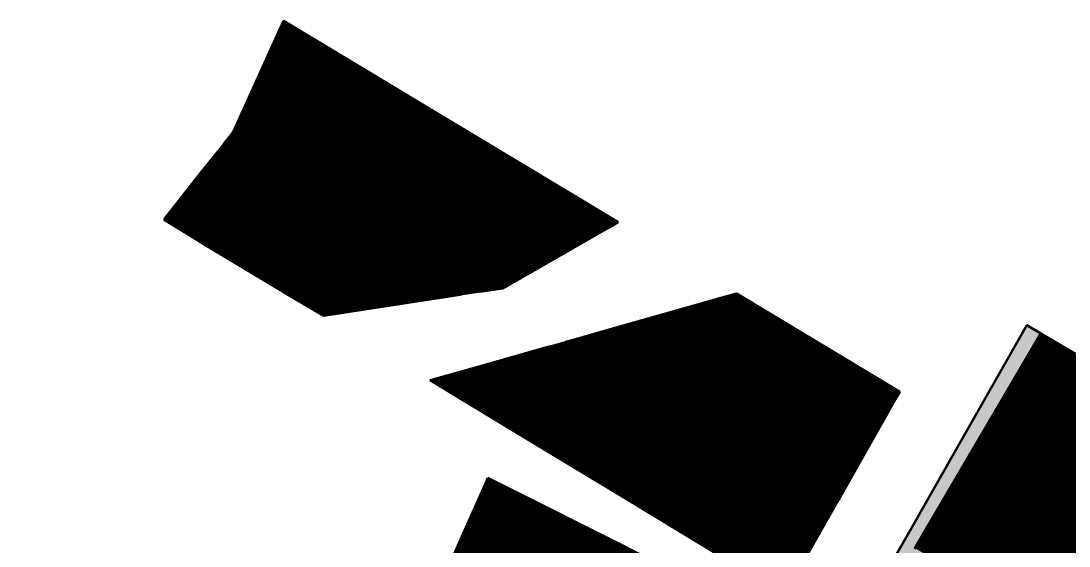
# Model space of a CAD drawing. Header units: metres. Extents: x 729569 to 733474, y 1423763 to 1426173.
# Drawn here: x 730157 to 730833, y 1425762 to 1426101 of the extents above; entities that cross this region are included whole.
import ezdxf

# ---------------------------------------------------------------- set-up
doc = ezdxf.new("R2010")
doc.units = ezdxf.units.M
for name, color, linetype in [('BOUNDARY', 7, 'Continuous'), ('GREEN_AREA', 7, 'Continuous'), ('PARCEL_BORDER', 7, 'Continuous'), ('PARCEL_L', 7, 'Continuous'), ('PARCEL_M', 7, 'Continuous'), ('PARCEL_S', 7, 'Continuous'), ('ROADS_LOCAL', 7, 'Continuous'), ('ROADS_MAIN', 7, 'Continuous')]:
    doc.layers.add(name, color=color, linetype=linetype)

msp = doc.modelspace()

# ---------------------------------------------------------------- hatches: boundary and pattern name
at = {"layer": 'BOUNDARY', "true_color": 0xdcdcdc}
h = msp.add_hatch(dxfattribs=at)
h.set_pattern_fill('SOLID')
h.paths.add_polyline_path([(730467.86, 1425928.29), (730352.38, 1425910.46), (730275.08, 1425956.89), (730249.21, 1425972.73), (730293.54, 1426028.67), (730293.89, 1426029.17), (730294.17, 1426029.71), (730326.56, 1426100.82), (730542.14, 1425970.89), (730467.86, 1425928.29)])
h = msp.add_hatch(dxfattribs=at)
h.set_pattern_fill('SOLID')
h.paths.add_polyline_path([(730511.78, 1425894.71), (730618.44, 1425924.92), (730723.77, 1425861.47), (730649.54, 1425730.51), (730421.05, 1425868.96), (730511.78, 1425894.71)])
h = msp.add_hatch(dxfattribs=at)
h.set_pattern_fill('SOLID')
h.paths.add_polyline_path([(731147.16, 1424721.86), (731256.16, 1424608.75), (731244.45, 1424320.13), (731216.28, 1423762.84), (731085.59, 1423834.2), (731029.37, 1423862.74), (730813.25, 1423963.61), (730747.11, 1423994.49), (730733.5, 1424000.7), (730617.42, 1424061.56), (730529.44, 1424109.24), (730310.18, 1424230.03), (730192.73, 1424303.57), (730172.45, 1424316.74), (729875.07, 1424500.8), (729569.32, 1424690.82), (729612.42, 1424741.31), (729675.56, 1424785.27), (729816.98, 1424888.6), (729996.73, 1425019.9), (730120.07, 1425084.58), (730266.65, 1425172.21), (730267.07, 1425172.49), (730267.45, 1425172.81), (730267.81, 1425173.17), (730268.12, 1425173.56), (730268.4, 1425173.98), (730268.63, 1425174.42), (730359.38, 1425372.62), (730359.55, 1425373.05), (730359.68, 1425373.49), (730359.77, 1425373.93), (730395.3, 1425601.1), (730395.35, 1425601.52), (730395.36, 1425601.94), (730395.34, 1425602.37), (730390.26, 1425652.75), (730458.22, 1425806.03), (730680.5, 1425694.29), (730680.96, 1425694.09), (730681.44, 1425693.93), (730681.93, 1425693.82), (730682.43, 1425693.77), (730682.94, 1425693.76), (730683.44, 1425693.81), (730683.94, 1425693.9), (730684.42, 1425694.05), (730684.89, 1425694.24), (730685.33, 1425694.48), (730685.75, 1425694.77), (730686.14, 1425695.09), (730686.49, 1425695.45), (730686.81, 1425695.85), (730687.08, 1425696.27), (730728.19, 1425768.02), (730805.64, 1425904.46), (731213.98, 1425663.18), (731130.61, 1425526.56), (731130.37, 1425526.13), (731130.18, 1425525.67), (731130.04, 1425525.2), (731129.94, 1425524.72), (731129.89, 1425524.23), (731129.88, 1425523.74), (731129.93, 1425523.25), (731130.02, 1425522.76), (731130.16, 1425522.29), (731130.35, 1425521.83), (731130.58, 1425521.4), (731130.85, 1425520.99), (731131.17, 1425520.61), (731131.51, 1425520.26), (731131.9, 1425519.94), (731132.31, 1425519.67), (731180.61, 1425490.69), (731133.33, 1425350.71), (731133.22, 1425350.34), (731133.14, 1425349.98), (731105.49, 1425193.29), (731092.66, 1425120.94), (731092.59, 1425120.23), (731084.29, 1424870.04), (731083.66, 1424789.99), (731083.68, 1424789.51), (731083.74, 1424789.03), (731083.86, 1424788.56), (731084.01, 1424788.11), (731084.21, 1424787.67), (731084.46, 1424787.25), (731084.74, 1424786.85), (731085.05, 1424786.49), (731147.16, 1424721.86)])
at = {"layer": 'GREEN_AREA', "true_color": 0x96c896}
h = msp.add_hatch(dxfattribs=at)
h.set_pattern_fill('SOLID')
h.paths.add_polyline_path([(730293.54, 1426028.67), (730293.89, 1426029.17), (730294.17, 1426029.71), (730326.56, 1426100.82), (730397.14, 1426058.28), (730392.95, 1426051.13), (730339.5, 1426082.48), (730300.32, 1426015.66), (730288.65, 1426022.5), (730293.54, 1426028.67)])
h = msp.add_hatch(dxfattribs=at)
h.set_pattern_fill('SOLID')
h.paths.add_polyline_path([(730542.14, 1425970.89), (730535.91, 1425967.31), (730403.3, 1426045.06), (730407.42, 1426052.08), (730542.14, 1425970.89)])
h = msp.add_hatch(dxfattribs=at)
h.set_pattern_fill('SOLID')
h.paths.add_polyline_path([(730249.21, 1425972.73), (730283.63, 1426016.17), (730296.27, 1426008.76), (730268.3, 1425961.05), (730249.21, 1425972.73)])
h = msp.add_hatch(dxfattribs=at)
h.set_pattern_fill('SOLID')
h.paths.add_polyline_path([(730352.38, 1425910.46), (730331.67, 1425922.9), (730360.08, 1425971.34), (730440.67, 1425924.09), (730352.38, 1425910.46)])
h.paths.add_polyline_path([(730416.29, 1425937.86), (730368.48, 1425965.9), (730353.88, 1425940.99), (730394.65, 1425917.09), (730405.05, 1425918.69), (730416.29, 1425937.86)])
h = msp.add_hatch(dxfattribs=at)
h.set_pattern_fill('SOLID')
h.paths.add_polyline_path([(730618.44, 1425924.92), (730723.77, 1425861.47), (730721.93, 1425858.24), (730611.53, 1425922.97), (730618.44, 1425924.92)])
h = msp.add_hatch(dxfattribs=at)
h.set_pattern_fill('SOLID')
h.paths.add_polyline_path([(730532.59, 1425900.61), (730523.37, 1425884.87), (730508.28, 1425893.72), (730511.78, 1425894.71), (730532.59, 1425900.61)])
h = msp.add_hatch(dxfattribs=at)
h.set_pattern_fill('SOLID')
h.paths.add_polyline_path([(731101.89, 1425729.41), (731070.38, 1425675.68), (730783.51, 1425843.89), (730734.83, 1425760.88), (730733.95, 1425761.4), (730814.7, 1425899.11), (731101.89, 1425729.41)])
h = msp.add_hatch(dxfattribs=at)
h.set_pattern_fill('SOLID')
h.paths.add_polyline_path([(730421.05, 1425868.96), (730447.84, 1425876.57), (730437.53, 1425858.97), (730421.05, 1425868.96)])
h = msp.add_hatch(dxfattribs=at)
h.set_pattern_fill('SOLID')
h.paths.add_polyline_path([(730458.22, 1425806.03), (730458.73, 1425805.78), (730456.19, 1425801.46), (730458.22, 1425806.03)])
h = msp.add_hatch(dxfattribs=at)
h.set_pattern_fill('SOLID')
h.paths.add_polyline_path([(730487.85, 1425791.13), (730680.65, 1425694.22), (730673.61, 1425682.21), (730487.85, 1425791.13)])
at = {"layer": 'PARCEL_L', "true_color": 0xffffc8}
h = msp.add_hatch(dxfattribs=at)
h.set_pattern_fill('SOLID')
h.paths.add_polyline_path([(730783.51, 1425843.89), (730855.22, 1425801.84), (730806.55, 1425718.83), (730734.83, 1425760.88), (730783.51, 1425843.89)])
h = msp.add_hatch(dxfattribs=at)
h.set_pattern_fill('SOLID')
h.paths.add_polyline_path([(730855.22, 1425801.84), (730926.94, 1425759.78), (730878.27, 1425676.77), (730806.55, 1425718.83), (730855.22, 1425801.84)])
at = {"layer": 'PARCEL_M', "true_color": 0xc8dcff}
h = msp.add_hatch(dxfattribs=at)
h.set_pattern_fill('SOLID')
h.paths.add_polyline_path([(730339.5, 1426082.48), (730392.95, 1426051.13), (730353.77, 1425984.31), (730300.32, 1426015.66), (730339.5, 1426082.48)])
h = msp.add_hatch(dxfattribs=at)
h.set_pattern_fill('SOLID')
h.paths.add_polyline_path([(730432.07, 1426028.19), (730392.89, 1425961.37), (730364.12, 1425978.24), (730403.3, 1426045.06), (730432.07, 1426028.19)])
h = msp.add_hatch(dxfattribs=at)
h.set_pattern_fill('SOLID')
h.paths.add_polyline_path([(730432.07, 1426028.19), (730485.53, 1425996.85), (730446.35, 1425930.03), (730392.89, 1425961.37), (730432.07, 1426028.19)])
h = msp.add_hatch(dxfattribs=at)
h.set_pattern_fill('SOLID')
h.paths.add_polyline_path([(730296.27, 1426008.76), (730349.73, 1425977.41), (730321.39, 1425929.08), (730275.08, 1425956.89), (730268.3, 1425961.05), (730296.27, 1426008.76)])
h = msp.add_hatch(dxfattribs=at)
h.set_pattern_fill('SOLID')
h.paths.add_polyline_path([(730485.53, 1425996.85), (730535.91, 1425967.31), (730467.86, 1425928.29), (730453.19, 1425926.02), (730446.35, 1425930.03), (730485.53, 1425996.85)])
h = msp.add_hatch(dxfattribs=at)
h.set_pattern_fill('SOLID')
h.paths.add_polyline_path([(730616, 1425920.35), (730576.82, 1425853.53), (730523.37, 1425884.87), (730532.59, 1425900.61), (730611.53, 1425922.97), (730616, 1425920.35)])
h = msp.add_hatch(dxfattribs=at)
h.set_pattern_fill('SOLID')
h.paths.add_polyline_path([(730616, 1425920.35), (730669.46, 1425889.01), (730630.28, 1425822.19), (730576.82, 1425853.53), (730616, 1425920.35)])
h = msp.add_hatch(dxfattribs=at)
h.set_pattern_fill('SOLID')
h.paths.add_polyline_path([(730447.84, 1425876.57), (730497.62, 1425890.69), (730520.2, 1425877.46), (730490.53, 1425826.86), (730437.53, 1425858.97), (730447.84, 1425876.57)])
h = msp.add_hatch(dxfattribs=at)
h.set_pattern_fill('SOLID')
h.paths.add_polyline_path([(730669.46, 1425889.01), (730721.93, 1425858.24), (730683.73, 1425790.84), (730630.28, 1425822.19), (730669.46, 1425889.01)])
h = msp.add_hatch(dxfattribs=at)
h.set_pattern_fill('SOLID')
h.paths.add_polyline_path([(730520.2, 1425877.46), (730573.65, 1425846.11), (730543.53, 1425794.74), (730490.53, 1425826.86), (730520.2, 1425877.46)])
h = msp.add_hatch(dxfattribs=at)
h.set_pattern_fill('SOLID')
h.paths.add_polyline_path([(730573.65, 1425846.11), (730627.11, 1425814.77), (730596.54, 1425762.63), (730543.53, 1425794.74), (730573.65, 1425846.11)])
h = msp.add_hatch(dxfattribs=at)
h.set_pattern_fill('SOLID')
h.paths.add_polyline_path([(730627.11, 1425814.77), (730679.79, 1425783.88), (730649.54, 1425730.51), (730596.54, 1425762.63), (730627.11, 1425814.77)])
h = msp.add_hatch(dxfattribs=at)
h.set_pattern_fill('SOLID')
h.paths.add_polyline_path([(730513.25, 1425776.25), (730474.07, 1425709.43), (730427.49, 1425736.73), (730456.19, 1425801.46), (730458.73, 1425805.78), (730487.85, 1425791.13), (730513.25, 1425776.25)])
h = msp.add_hatch(dxfattribs=at)
h.set_pattern_fill('SOLID')
h.paths.add_polyline_path([(730513.25, 1425776.25), (730566.7, 1425744.9), (730527.52, 1425678.08), (730474.07, 1425709.43), (730513.25, 1425776.25)])
at = {"layer": 'PARCEL_S', "true_color": 0xffc8c8}
h = msp.add_hatch(dxfattribs=at)
h.set_pattern_fill('SOLID')
h.paths.add_polyline_path([(730377.78, 1425926.98), (730353.88, 1425940.99), (730368.48, 1425965.9), (730392.38, 1425951.88), (730377.78, 1425926.98)])
h = msp.add_hatch(dxfattribs=at)
h.set_pattern_fill('SOLID')
h.paths.add_polyline_path([(730377.78, 1425926.98), (730392.38, 1425951.88), (730416.29, 1425937.86), (730405.05, 1425918.69), (730394.65, 1425917.09), (730377.78, 1425926.98)])
at = {"layer": 'ROADS_LOCAL', "true_color": 0xff00ff}
h = msp.add_hatch(dxfattribs=at)
h.set_pattern_fill('SOLID')
h.paths.add_polyline_path([(730283.63, 1426016.17), (730288.65, 1426022.5), (730353.77, 1425984.31), (730353.13, 1425983.22), (730352.94, 1425983.09), (730352.45, 1425982.67), (730351.99, 1425982.21), (730351.59, 1425981.71), (730351.23, 1425981.17), (730350.93, 1425980.59), (730350.69, 1425979.99), (730350.51, 1425979.37), (730350.39, 1425978.73), (730350.37, 1425978.51), (730349.73, 1425977.41), (730283.63, 1426016.17)])
h = msp.add_hatch(dxfattribs=at)
h.set_pattern_fill('SOLID')
h.paths.add_polyline_path([(730440.67, 1425924.09), (730360.08, 1425971.34), (730360.72, 1425972.44), (730360.91, 1425972.56), (730361.41, 1425972.98), (730361.86, 1425973.44), (730362.26, 1425973.95), (730362.62, 1425974.49), (730362.92, 1425975.06), (730363.16, 1425975.66), (730363.34, 1425976.29), (730363.46, 1425976.92), (730363.48, 1425977.15), (730364.12, 1425978.24), (730453.19, 1425926.02), (730440.67, 1425924.09)])
h = msp.add_hatch(dxfattribs=at)
h.set_pattern_fill('SOLID')
h.paths.add_polyline_path([(730679.79, 1425783.88), (730497.62, 1425890.69), (730508.28, 1425893.72), (730683.73, 1425790.84), (730679.79, 1425783.88)])
at = {"layer": 'ROADS_MAIN', "true_color": 0xff0000}
h = msp.add_hatch(dxfattribs=at)
h.set_pattern_fill('SOLID')
h.paths.add_polyline_path([(730350.37, 1425978.51), (730350.39, 1425978.73), (730350.51, 1425979.37), (730350.69, 1425979.99), (730350.93, 1425980.59), (730351.23, 1425981.17), (730351.59, 1425981.71), (730351.99, 1425982.21), (730352.45, 1425982.67), (730352.94, 1425983.09), (730353.13, 1425983.22), (730397.14, 1426058.28), (730407.42, 1426052.08), (730363.48, 1425977.15), (730363.46, 1425976.92), (730363.34, 1425976.29), (730363.16, 1425975.66), (730362.92, 1425975.06), (730362.62, 1425974.49), (730362.26, 1425973.95), (730361.86, 1425973.44), (730361.41, 1425972.98), (730360.91, 1425972.56), (730360.72, 1425972.44), (730331.67, 1425922.9), (730321.39, 1425929.08), (730350.37, 1425978.51)])
h = msp.add_hatch(dxfattribs=at)
h.set_pattern_fill('SOLID')
h.paths.add_polyline_path([(730006.86, 1424545.08), (730006.88, 1424545.31), (730007, 1424545.95), (730007.18, 1424546.57), (730007.43, 1424547.17), (730007.73, 1424547.74), (730008.08, 1424548.29), (730008.49, 1424548.79), (730008.94, 1424549.25), (730009.44, 1424549.67), (730009.63, 1424549.8), (730096.03, 1424697.16), (730096.05, 1424697.38), (730096.17, 1424698.02), (730096.35, 1424698.64), (730096.59, 1424699.24), (730096.89, 1424699.82), (730097.25, 1424700.36), (730097.65, 1424700.86), (730098.11, 1424701.32), (730098.6, 1424701.74), (730098.79, 1424701.87), (730185.2, 1424849.23), (730185.22, 1424849.45), (730185.34, 1424850.09), (730185.52, 1424850.71), (730185.76, 1424851.31), (730186.06, 1424851.89), (730186.41, 1424852.43), (730186.82, 1424852.93), (730187.27, 1424853.4), (730187.77, 1424853.81), (730187.96, 1424853.94), (730274.36, 1425001.3), (730274.38, 1425001.53), (730274.5, 1425002.16), (730274.68, 1425002.78), (730274.93, 1425003.39), (730275.23, 1425003.96), (730275.58, 1425004.5), (730275.99, 1425005.01), (730276.44, 1425005.47), (730276.94, 1425005.88), (730277.13, 1425006.01), (730363.53, 1425153.37), (730363.55, 1425153.6), (730363.67, 1425154.23), (730363.85, 1425154.86), (730364.09, 1425155.46), (730364.39, 1425156.03), (730364.75, 1425156.57), (730365.15, 1425157.08), (730365.61, 1425157.54), (730366.1, 1425157.96), (730366.29, 1425158.08), (730452.7, 1425305.44), (730452.72, 1425305.67), (730452.84, 1425306.31), (730453.02, 1425306.93), (730453.26, 1425307.53), (730453.56, 1425308.1), (730453.91, 1425308.64), (730454.32, 1425309.15), (730454.77, 1425309.61), (730455.27, 1425310.03), (730455.46, 1425310.16), (730541.86, 1425457.51), (730541.88, 1425457.74), (730542, 1425458.38), (730542.18, 1425459), (730542.43, 1425459.6), (730542.73, 1425460.17), (730543.08, 1425460.72), (730543.49, 1425461.22), (730543.94, 1425461.68), (730544.44, 1425462.1), (730544.63, 1425462.23), (730631.03, 1425609.59), (730631.05, 1425609.81), (730631.17, 1425610.45), (730631.35, 1425611.07), (730631.59, 1425611.67), (730631.89, 1425612.25), (730632.25, 1425612.79), (730632.65, 1425613.29), (730633.11, 1425613.76), (730633.6, 1425614.17), (730633.79, 1425614.3), (730680.65, 1425694.22), (730680.96, 1425694.09), (730681.44, 1425693.93), (730681.93, 1425693.82), (730682.43, 1425693.77), (730682.94, 1425693.76), (730683.44, 1425693.81), (730683.94, 1425693.9), (730684.42, 1425694.05), (730684.89, 1425694.24), (730685.33, 1425694.48), (730685.75, 1425694.77), (730686.14, 1425695.09), (730686.49, 1425695.45), (730686.81, 1425695.85), (730687.08, 1425696.27), (730728.19, 1425768.02), (730805.64, 1425904.46), (730814.7, 1425899.11), (730733.31, 1425760.3), (730733.29, 1425760.07), (730733.17, 1425759.44), (730732.99, 1425758.82), (730732.75, 1425758.22), (730732.45, 1425757.64), (730732.09, 1425757.1), (730731.69, 1425756.6), (730731.23, 1425756.13), (730730.74, 1425755.72), (730730.55, 1425755.59), (730644.14, 1425608.23), (730644.12, 1425608), (730644, 1425607.37), (730643.82, 1425606.74), (730643.58, 1425606.14), (730643.28, 1425605.57), (730642.93, 1425605.03), (730642.52, 1425604.52), (730642.07, 1425604.06), (730641.57, 1425603.65), (730641.38, 1425603.52), (730554.98, 1425456.16), (730554.96, 1425455.93), (730554.84, 1425455.29), (730554.66, 1425454.67), (730554.41, 1425454.07), (730554.11, 1425453.5), (730553.76, 1425452.96), (730553.35, 1425452.45), (730552.9, 1425451.99), (730552.4, 1425451.57), (730552.21, 1425451.44), (730465.81, 1425304.09), (730465.79, 1425303.86), (730465.67, 1425303.22), (730465.49, 1425302.6), (730465.25, 1425302), (730464.95, 1425301.43), (730464.59, 1425300.88), (730464.19, 1425300.38), (730463.73, 1425299.92), (730463.24, 1425299.5), (730463.05, 1425299.37), (730376.64, 1425152.01), (730376.62, 1425151.79), (730376.5, 1425151.15), (730376.32, 1425150.53), (730376.08, 1425149.93), (730375.78, 1425149.35), (730375.43, 1425148.81), (730375.02, 1425148.31), (730374.57, 1425147.85), (730374.07, 1425147.43), (730373.88, 1425147.3), (730287.48, 1424999.94), (730287.46, 1424999.72), (730287.34, 1424999.08), (730287.16, 1424998.46), (730286.91, 1424997.86), (730286.61, 1424997.28), (730286.26, 1424996.74), (730285.85, 1424996.24), (730285.4, 1424995.77), (730284.9, 1424995.36), (730284.71, 1424995.23), (730198.31, 1424847.87), (730198.29, 1424847.64), (730198.17, 1424847.01), (730197.99, 1424846.39), (730197.75, 1424845.78), (730197.45, 1424845.21), (730197.09, 1424844.67), (730196.69, 1424844.16), (730196.23, 1424843.7), (730195.74, 1424843.29), (730195.55, 1424843.16), (730109.14, 1424695.8), (730109.12, 1424695.57), (730109, 1424694.94), (730108.82, 1424694.31), (730108.58, 1424693.71), (730108.28, 1424693.14), (730107.92, 1424692.6), (730107.52, 1424692.09), (730107.07, 1424691.63), (730106.57, 1424691.21), (730106.38, 1424691.09), (730019.98, 1424543.73), (730019.96, 1424543.5), (730019.84, 1424542.86), (730019.65, 1424542.24), (730019.41, 1424541.64), (730019.11, 1424541.07), (730018.76, 1424540.53), (730018.35, 1424540.02), (730017.9, 1424539.56), (730017.4, 1424539.14), (730017.21, 1424539.01), (729962.92, 1424446.42), (729952.72, 1424452.74), (730006.86, 1424545.08)])

# ---------------------------------------------------------------- linework, layer by layer
at = {"layer": 'PARCEL_BORDER', "lineweight": 50, "true_color": 0x326432}
for points in [[(730293.54, 1426028.67), (730293.89, 1426029.17), (730294.17, 1426029.71), (730326.56, 1426100.82), (730397.14, 1426058.28), (730392.95, 1426051.13), (730339.5, 1426082.48), (730300.32, 1426015.66), (730288.65, 1426022.5), (730293.54, 1426028.67)], [(730542.14, 1425970.89), (730535.91, 1425967.31), (730485.53, 1425996.85), (730432.07, 1426028.19), (730403.3, 1426045.06), (730407.42, 1426052.08), (730542.14, 1425970.89)], [(730249.21, 1425972.73), (730273.67, 1426003.59), (730281.12, 1426013), (730283.63, 1426016.17), (730296.27, 1426008.76), (730268.3, 1425961.05), (730249.21, 1425972.73)], [(730352.38, 1425910.46), (730331.67, 1425922.9), (730360.08, 1425971.34), (730440.67, 1425924.09), (730352.38, 1425910.46)], [(730618.44, 1425924.92), (730723.77, 1425861.47), (730721.93, 1425858.24), (730669.46, 1425889.01), (730616, 1425920.35), (730611.53, 1425922.97), (730618.44, 1425924.92)], [(730532.59, 1425900.61), (730523.37, 1425884.87), (730508.28, 1425893.72), (730511.78, 1425894.71), (730532.59, 1425900.61)], [(731101.89, 1425729.41), (731070.38, 1425675.68), (730998.66, 1425717.73), (730926.94, 1425759.78), (730855.22, 1425801.84), (730783.51, 1425843.89), (730734.83, 1425760.88), (730733.95, 1425761.4), (730814.7, 1425899.11), (731101.89, 1425729.41)], [(730421.05, 1425868.96), (730447.84, 1425876.57), (730437.53, 1425858.97), (730421.05, 1425868.96)], [(730458.22, 1425806.03), (730458.73, 1425805.78), (730456.19, 1425801.46), (730458.22, 1425806.03)], [(730647.82, 1425710.72), (730656.83, 1425706.19), (730670.25, 1425699.44), (730680.5, 1425694.29), (730680.65, 1425694.22), (730673.61, 1425682.21), (730620.16, 1425713.56), (730566.7, 1425744.9), (730513.25, 1425776.25), (730487.85, 1425791.13), (730647.82, 1425710.72)]]:
    msp.add_lwpolyline(points, close=True, dxfattribs=at)
at = {"layer": 'PARCEL_BORDER', "lineweight": 50, "true_color": 0x323232}
for points in [[(730339.5, 1426082.48), (730392.95, 1426051.13), (730353.77, 1425984.31), (730300.32, 1426015.66), (730339.5, 1426082.48)], [(730432.07, 1426028.19), (730392.89, 1425961.37), (730364.12, 1425978.24), (730403.3, 1426045.06), (730432.07, 1426028.19)], [(730432.07, 1426028.19), (730485.53, 1425996.85), (730446.35, 1425930.03), (730392.89, 1425961.37), (730432.07, 1426028.19)], [(730296.27, 1426008.76), (730349.73, 1425977.41), (730321.39, 1425929.08), (730275.08, 1425956.89), (730268.3, 1425961.05), (730296.27, 1426008.76)], [(730485.53, 1425996.85), (730535.91, 1425967.31), (730467.86, 1425928.29), (730453.19, 1425926.02), (730446.35, 1425930.03), (730485.53, 1425996.85)], [(730377.78, 1425926.98), (730353.88, 1425940.99), (730368.48, 1425965.9), (730392.38, 1425951.88), (730377.78, 1425926.98)], [(730377.78, 1425926.98), (730392.38, 1425951.88), (730416.29, 1425937.86), (730405.05, 1425918.69), (730394.65, 1425917.09), (730377.78, 1425926.98)], [(730616, 1425920.35), (730576.82, 1425853.53), (730523.37, 1425884.87), (730532.59, 1425900.61), (730611.53, 1425922.97), (730616, 1425920.35)], [(730616, 1425920.35), (730669.46, 1425889.01), (730630.28, 1425822.19), (730576.82, 1425853.53), (730616, 1425920.35)], [(730447.84, 1425876.57), (730497.62, 1425890.69), (730520.2, 1425877.46), (730490.53, 1425826.86), (730437.53, 1425858.97), (730447.84, 1425876.57)], [(730669.46, 1425889.01), (730721.93, 1425858.24), (730685.31, 1425793.62), (730683.73, 1425790.84), (730630.28, 1425822.19), (730669.46, 1425889.01)], [(730520.2, 1425877.46), (730573.65, 1425846.11), (730543.53, 1425794.74), (730490.53, 1425826.86), (730520.2, 1425877.46)], [(730573.65, 1425846.11), (730627.11, 1425814.77), (730596.54, 1425762.63), (730543.53, 1425794.74), (730573.65, 1425846.11)], [(730783.51, 1425843.89), (730855.22, 1425801.84), (730806.55, 1425718.83), (730734.83, 1425760.88), (730783.51, 1425843.89)], [(730627.11, 1425814.77), (730679.79, 1425783.88), (730649.54, 1425730.51), (730596.54, 1425762.63), (730627.11, 1425814.77)], [(730513.25, 1425776.25), (730474.07, 1425709.43), (730427.49, 1425736.73), (730456.19, 1425801.46), (730458.73, 1425805.78), (730487.85, 1425791.13), (730513.25, 1425776.25)], [(730855.22, 1425801.84), (730926.94, 1425759.78), (730878.27, 1425676.77), (730806.55, 1425718.83), (730855.22, 1425801.84)], [(730513.25, 1425776.25), (730566.7, 1425744.9), (730527.52, 1425678.08), (730474.07, 1425709.43), (730513.25, 1425776.25)]]:
    msp.add_lwpolyline(points, close=True, dxfattribs=at)
at = {"layer": 'ROADS_LOCAL', "lineweight": 40, "true_color": 0xff00ff}
for points in [[(730283.63, 1426016.17), (730288.65, 1426022.5), (730353.77, 1425984.31), (730353.13, 1425983.22), (730352.94, 1425983.09), (730352.45, 1425982.67), (730351.99, 1425982.21), (730351.59, 1425981.71), (730351.23, 1425981.17), (730350.93, 1425980.59), (730350.69, 1425979.99), (730350.51, 1425979.37), (730350.39, 1425978.73), (730350.37, 1425978.51), (730349.73, 1425977.41), (730283.63, 1426016.17)], [(730440.67, 1425924.09), (730360.08, 1425971.34), (730360.72, 1425972.44), (730360.91, 1425972.56), (730361.41, 1425972.98), (730361.86, 1425973.44), (730362.26, 1425973.95), (730362.62, 1425974.49), (730362.92, 1425975.06), (730363.16, 1425975.66), (730363.34, 1425976.29), (730363.46, 1425976.92), (730363.48, 1425977.15), (730364.12, 1425978.24), (730453.19, 1425926.02), (730440.67, 1425924.09)], [(730679.79, 1425783.88), (730497.62, 1425890.69), (730508.28, 1425893.72), (730683.73, 1425790.84), (730679.79, 1425783.88)]]:
    msp.add_lwpolyline(points, close=True, dxfattribs=at)
at = {"layer": 'ROADS_MAIN', "lineweight": 50, "true_color": 0xff0000}
msp.add_lwpolyline([(730350.37, 1425978.51), (730350.39, 1425978.73), (730350.51, 1425979.37), (730350.69, 1425979.99), (730350.93, 1425980.59), (730351.23, 1425981.17), (730351.59, 1425981.71), (730351.99, 1425982.21), (730352.45, 1425982.67), (730352.94, 1425983.09), (730353.13, 1425983.22), (730397.14, 1426058.28), (730407.42, 1426052.08), (730363.48, 1425977.15), (730363.46, 1425976.92), (730363.34, 1425976.29), (730363.16, 1425975.66), (730362.92, 1425975.06), (730362.62, 1425974.49), (730362.26, 1425973.95), (730361.86, 1425973.44), (730361.41, 1425972.98), (730360.91, 1425972.56), (730360.72, 1425972.44), (730331.67, 1425922.9), (730321.39, 1425929.08), (730350.37, 1425978.51)], close=True, dxfattribs=at)
msp.add_lwpolyline([(730687.08, 1425696.27), (730728.18, 1425768.01), (730728.19, 1425768.02), (730769.13, 1425840.14), (730805.64, 1425904.46), (730814.7, 1425899.11), (730733.31, 1425760.3)], dxfattribs=at)

doc.saveas('drawing.dxf')
